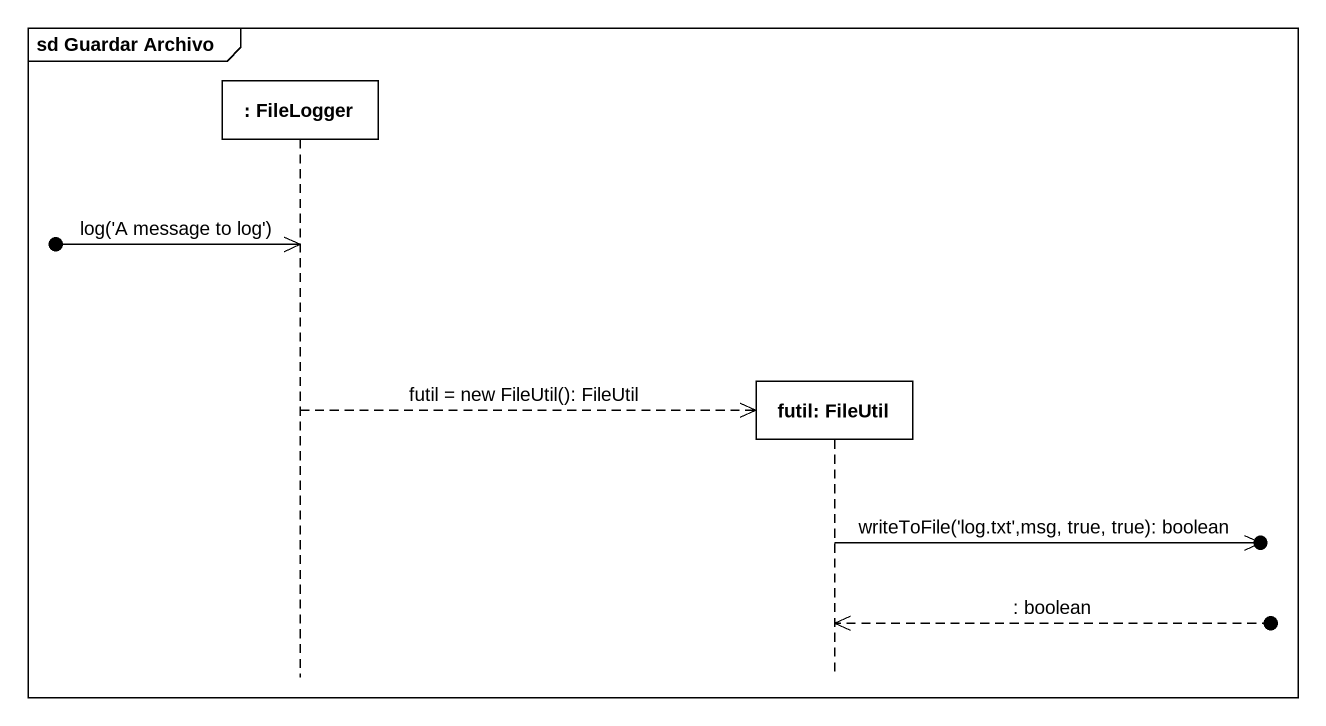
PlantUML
@startuml
mainframe sd Guardar Archivo
hide footbox
participant ": FileLogger" as FileLogger
participant "futil: FileUtil" as futil_FileUtil

[o->> FileLogger : log('A message to log')
FileLogger -->> futil_FileUtil ** : futil = new FileUtil(): FileUtil
futil_FileUtil ->>o] : writeToFile('log.txt',msg, true, true): boolean
futil_FileUtil <<--o] : : boolean
@enduml
